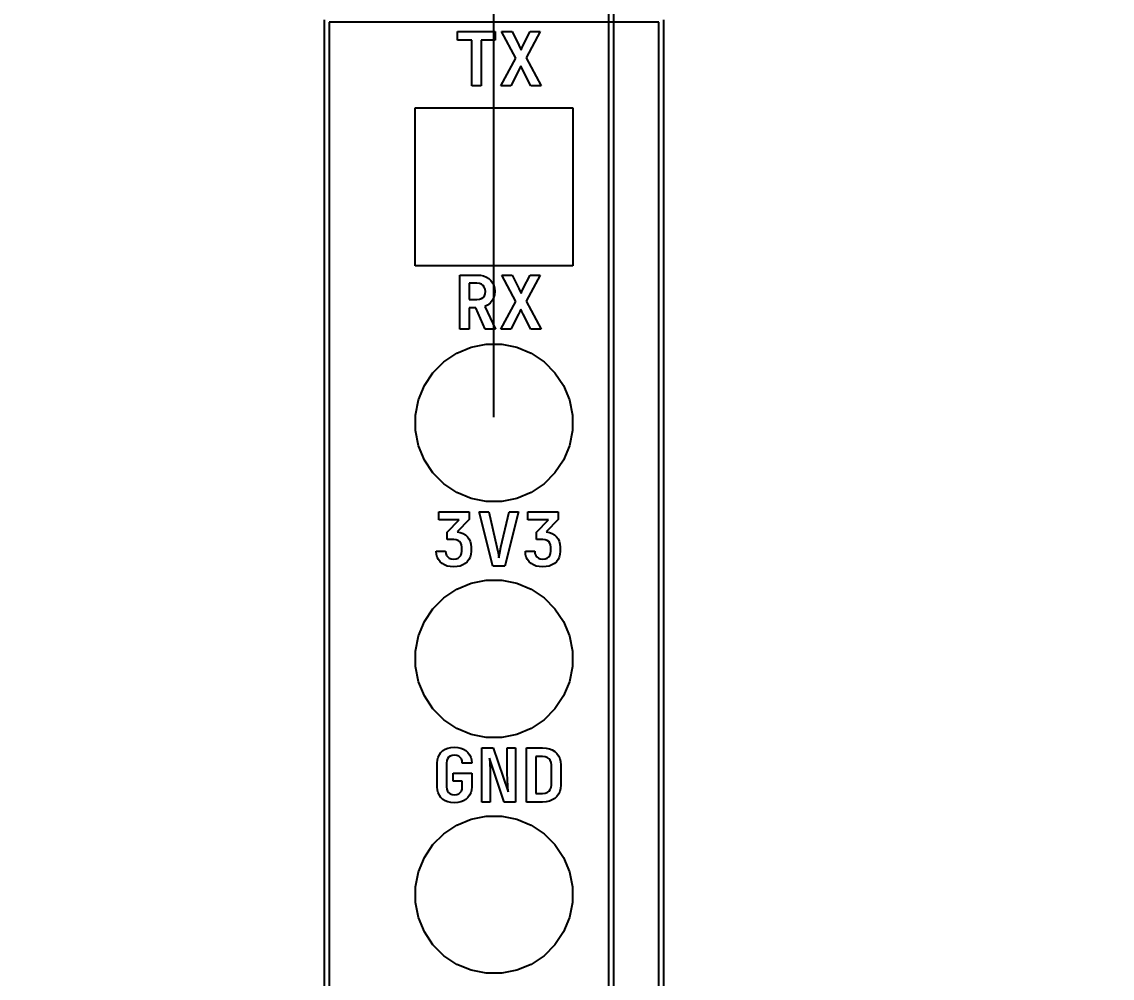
# Model space of a CAD drawing. Extents: x 76 to 193, y -170 to -23.
# Drawn here: x 158.69 to 170.43, y -65.48 to -55.19 of the extents above; entities that cross this region are included whole.
import ezdxf

# ---------------------------------------------------------------- set-up
doc = ezdxf.new("R2010")
doc.units = 0
doc.layers.get('0').update_dxf_attribs({"linetype": 'CONTINUOUS'})
doc.layers.get('Defpoints').update_dxf_attribs({"linetype": 'CONTINUOUS'})
doc.layers.add('BLACK', color=7, linetype='CONTINUOUS')
doc.dimstyles.get("Standard").update_dxf_attribs({"dimtxt": 3, "dimasz": 3, "dimexe": 0.18, "dimexo": 0.0625, "dimgap": 0.09, "dimtad": 0, "dimtih": 1, "dimtoh": 1, "dimzin": 0, "dimdsep": 46, "dimtxsty": 'Standard', "dimcen": 0.09, "dimclrd": 3, "dimclre": 3, "dimclrt": 3, "dimadec": 0, "dimazin": 0, "dimtfac": 1, "dimtofl": 0, "dimtmove": 0, "dimatfit": 3, "dimfxl": 1, "dimtolj": 1, "dimtzin": 0, "dimarcsym": 0})

# ---------------------------------------------------------------- blocks, each defined once
blk = doc.blocks.new('*D4')
at = {"color": 3, "linetype": 'Continuous', "lineweight": -2, "transparency": 16777216}
for p, q in [((163.081, -49.708), (176.105, -49.708)), ((175.925, -52.708), (175.925, -103.414)), ((175.925, -157.299), (175.925, -106.594)), ((163.067, -160.299), (176.105, -160.299))]:
    blk.add_line(p, q, dxfattribs=at)
at = {"color": 3, "linetype": 'Continuous', "transparency": 16777216}
for points in [[(175.425, -52.708), (176.425, -52.708), (175.925, -49.708)], [(175.425, -157.299), (176.425, -157.299), (175.925, -160.299)]]:
    blk.add_solid(points, dxfattribs=at)
at = {"layer": 'Defpoints', "color": 0, "linetype": 'Continuous', "transparency": 16777216}
for p in [(163.018, -49.708), (163.005, -160.299), (175.925, -160.299)]:
    blk.add_point(p, dxfattribs=at)
at = {"color": 3, "linetype": 'Continuous', "transparency": 16777216, "insert": (175.925, -105.004), "char_height": 3, "attachment_point": 5}
blk.add_mtext('\\A1;110.59', dxfattribs=at)
blk = doc.blocks.new('*D9')
at = {"color": 3, "linetype": 'Continuous', "lineweight": -2, "transparency": 16777216}
for p, q in [((133.325, -59.443), (133.325, -29.513)), ((163.773, -59.443), (163.773, -29.513)), ((136.325, -29.693), (142.709, -29.693)), ((160.773, -29.693), (154.389, -29.693))]:
    blk.add_line(p, q, dxfattribs=at)
at = {"color": 3, "linetype": 'Continuous', "transparency": 16777216}
for points in [[(136.325, -29.193), (136.325, -30.193), (133.325, -29.693)], [(160.773, -29.193), (160.773, -30.193), (163.773, -29.693)]]:
    blk.add_solid(points, dxfattribs=at)
at = {"layer": 'Defpoints', "color": 0, "linetype": 'Continuous', "transparency": 16777216}
for p in [(163.773, -29.693), (133.325, -59.506), (163.773, -59.506)]:
    blk.add_point(p, dxfattribs=at)
at = {"color": 3, "linetype": 'Continuous', "transparency": 16777216, "insert": (148.549, -29.693), "char_height": 3, "attachment_point": 5}
blk.add_mtext('\\A1;30.45', dxfattribs=at)
blk = doc.blocks.new('*D10')
at = {"color": 3, "linetype": 'Continuous', "lineweight": -2, "transparency": 16777216}
for p, q in [((162.339, -52.416), (172.444, -52.416)), ((172.264, -55.416), (172.264, -103.602)), ((172.264, -154.968), (172.264, -106.782)), ((162.373, -157.968), (172.444, -157.968))]:
    blk.add_line(p, q, dxfattribs=at)
at = {"color": 3, "linetype": 'Continuous', "transparency": 16777216}
for points in [[(171.764, -55.416), (172.764, -55.416), (172.264, -52.416)], [(171.764, -154.968), (172.764, -154.968), (172.264, -157.968)]]:
    blk.add_solid(points, dxfattribs=at)
at = {"layer": 'Defpoints', "color": 0, "linetype": 'Continuous', "transparency": 16777216}
for p in [(162.276, -52.416), (172.264, -52.416), (162.31, -157.968)]:
    blk.add_point(p, dxfattribs=at)
at = {"color": 3, "linetype": 'Continuous', "transparency": 16777216, "insert": (172.264, -105.192), "char_height": 3, "attachment_point": 5}
blk.add_mtext('\\A1;105.55', dxfattribs=at)

msp = doc.modelspace()

# ---------------------------------------------------------------- linework, layer by layer
at = {"layer": 'BLACK', "linetype": 'Continuous'}
for p, q in [((165.0115, -158.241999), (165.0115, -51.75159)), ((165.0615, -51.75159), (165.0615, -158.242)), ((161.948, -96.86557), (161.948, -55.166778)), ((165.598, -55.16557), (165.598, -96.86557)), ((161.998, -55.19057), (161.998, -96.84057)), ((165.548, -55.19057), (161.998, -55.19057)), ((163.380893, -55.386837), (163.380893, -55.294083)), ((163.380893, -55.294083), (163.78705, -55.294083)), ((163.78705, -55.294083), (163.78705, -55.386837)), ((164.007629, -55.578731), (163.855691, -55.294083)), ((163.855691, -55.294083), (163.967638, -55.294083)), ((163.967638, -55.294083), (164.041199, -55.440402)), ((164.088379, -55.440402), (164.162742, -55.294083)), ((164.271479, -55.294083), (164.119541, -55.576323)), ((164.162742, -55.294083), (164.271479, -55.294083)), ((165.548, -96.84057), (165.548, -55.19057)), ((163.533599, -55.386837), (163.380893, -55.386837)), ((163.533599, -55.877757), (163.533599, -55.386837)), ((163.78705, -55.386837), (163.634344, -55.386837)), ((163.634344, -55.386837), (163.634344, -55.877757)), ((164.041199, -55.440402), (164.055576, -55.471181)), ((164.055576, -55.471181), (164.065173, -55.493968)), ((164.065173, -55.493968), (164.073966, -55.471181)), ((164.073966, -55.471181), (164.088379, -55.440402)), ((163.846129, -55.877757), (164.007629, -55.578731)), ((164.119541, -55.576323), (164.281075, -55.877757)), ((164.037988, -55.716257), (163.954866, -55.877757)), ((164.052401, -55.685095), (164.037988, -55.716257)), ((164.061997, -55.661086), (164.052401, -55.685095)), ((164.071977, -55.685478), (164.061997, -55.661086)), ((164.086773, -55.716257), (164.071977, -55.685478)), ((164.169128, -55.877757), (164.086773, -55.716257)), ((163.634344, -55.877757), (163.533599, -55.877757)), ((163.954866, -55.877757), (163.846129, -55.877757)), ((164.281075, -55.877757), (164.169128, -55.877757)), ((162.923, -57.81557), (162.923, -56.11557)), ((162.923, -56.11557), (164.623, -56.11557)), ((164.623, -56.11557), (164.623, -57.81557)), ((164.623, -57.81557), (162.923, -57.81557)), ((163.405254, -58.178591), (163.405254, -57.914741)), ((163.405254, -57.914741), (163.589959, -57.914741)), ((163.589959, -58.002714), (163.505196, -58.002714)), ((163.505196, -58.002714), (163.505196, -58.178591)), ((163.589959, -57.914741), (163.628392, -57.917313)), ((163.616698, -58.005592), (163.589959, -58.002714)), ((163.638304, -58.013669), (163.616698, -58.005592)), ((163.628392, -57.917313), (163.661847, -57.924642)), ((163.661847, -57.924642), (163.691089, -57.936341)), ((163.691089, -57.936341), (163.717784, -57.952832)), ((163.717784, -57.952832), (163.73988, -57.972876)), ((163.73988, -57.972876), (163.757845, -57.996712)), ((163.757845, -57.996712), (163.770953, -58.023492)), ((164.008016, -58.199389), (163.856078, -57.914741)), ((163.856078, -57.914741), (163.968025, -57.914741)), ((163.968025, -57.914741), (164.041586, -58.06106)), ((164.088766, -58.06106), (164.163129, -57.914741)), ((164.271866, -57.914741), (164.119928, -58.196981)), ((164.163129, -57.914741), (164.271866, -57.914741)), ((163.655913, -58.026688), (163.638304, -58.013669)), ((163.669197, -58.044056), (163.655913, -58.026688)), ((163.677394, -58.065275), (163.669197, -58.044056)), ((163.669328, -58.13855), (163.677416, -58.117622)), ((163.680306, -58.091455), (163.677394, -58.065275)), ((163.677416, -58.117622), (163.680306, -58.091455)), ((163.770953, -58.023492), (163.779039, -58.053754)), ((163.781854, -58.088245), (163.778471, -58.126269)), ((163.779039, -58.053754), (163.781854, -58.088245)), ((164.041586, -58.06106), (164.055963, -58.091839)), ((164.055963, -58.091839), (164.06556, -58.114626)), ((164.06556, -58.114626), (164.074353, -58.091839)), ((164.074353, -58.091839), (164.088766, -58.06106)), ((163.405254, -58.498415), (163.405254, -58.178591)), ((163.505196, -58.178591), (163.589959, -58.178591)), ((163.589959, -58.178591), (163.617294, -58.175768)), ((163.617294, -58.175768), (163.63899, -58.167919)), ((163.63899, -58.167919), (163.656297, -58.15542)), ((163.656297, -58.15542), (163.669328, -58.13855)), ((163.704831, -58.237008), (163.67392, -58.252152)), ((163.73088, -58.2165), (163.704831, -58.237008)), ((163.752645, -58.190211), (163.73088, -58.2165)), ((163.768682, -58.159982), (163.752645, -58.190211)), ((163.778471, -58.126269), (163.768682, -58.159982)), ((163.846516, -58.498415), (164.008016, -58.199389)), ((164.119928, -58.196981), (164.281462, -58.498415)), ((163.57635, -58.266564), (163.505196, -58.266564)), ((163.505196, -58.266564), (163.505196, -58.498415)), ((163.677898, -58.498415), (163.57635, -58.266564)), ((163.67392, -58.252152), (163.789845, -58.498415)), ((164.038375, -58.336915), (163.955253, -58.498415)), ((164.052788, -58.305753), (164.038375, -58.336915)), ((164.062384, -58.281744), (164.052788, -58.305753)), ((164.072364, -58.306136), (164.062384, -58.281744)), ((164.08716, -58.336915), (164.072364, -58.306136)), ((164.169515, -58.498415), (164.08716, -58.336915)), ((163.505196, -58.498415), (163.405254, -58.498415)), ((163.789845, -58.498415), (163.677898, -58.498415)), ((163.955253, -58.498415), (163.846516, -58.498415)), ((164.281462, -58.498415), (164.169515, -58.498415)), ((163.372313, -58.755937), (163.526258, -58.692171)), ((163.526258, -58.692171), (163.689685, -58.659663)), ((163.689685, -58.659663), (163.856315, -58.659663)), ((163.856315, -58.659663), (164.019742, -58.692171)), ((164.019742, -58.692171), (164.173687, -58.755937)), ((163.233766, -58.848511), (163.372313, -58.755937)), ((164.173687, -58.755937), (164.312234, -58.848511)), ((163.115941, -58.966336), (163.233766, -58.848511)), ((164.312234, -58.848511), (164.430059, -58.966336)), ((163.023367, -59.104883), (163.115941, -58.966336)), ((164.430059, -58.966336), (164.522633, -59.104883)), ((162.959601, -59.258828), (163.023367, -59.104883)), ((164.522633, -59.104883), (164.586399, -59.258828)), ((162.927093, -59.422255), (162.959601, -59.258828)), ((164.586399, -59.258828), (164.618907, -59.422255)), ((162.927093, -59.588885), (162.927093, -59.422255)), ((164.618907, -59.422255), (164.618907, -59.588885)), ((162.959601, -59.752312), (162.927093, -59.588885)), ((164.618907, -59.588885), (164.586399, -59.752312)), ((163.023367, -59.906257), (162.959601, -59.752312)), ((164.586399, -59.752312), (164.522633, -59.906257)), ((163.115941, -60.044804), (163.023367, -59.906257)), ((164.522633, -59.906257), (164.430059, -60.044804)), ((163.233766, -60.162629), (163.115941, -60.044804)), ((164.430059, -60.044804), (164.312234, -60.162629)), ((163.372313, -60.255203), (163.233766, -60.162629)), ((164.312234, -60.162629), (164.173687, -60.255203)), ((163.526258, -60.318969), (163.372313, -60.255203)), ((163.689685, -60.351477), (163.526258, -60.318969)), ((163.856315, -60.351477), (163.689685, -60.351477)), ((164.019742, -60.318969), (163.856315, -60.351477)), ((164.173687, -60.255203), (164.019742, -60.318969)), ((163.178061, -60.550306), (163.178061, -60.464741)), ((163.178061, -60.464741), (163.505876, -60.464741)), ((163.505876, -60.464741), (163.505876, -60.547096)), ((163.759222, -61.048415), (163.6121, -60.464741)), ((163.6121, -60.464741), (163.71602, -60.464741)), ((163.71602, -60.464741), (163.803994, -60.845319)), ((163.847963, -60.844516), (163.935099, -60.464741)), ((164.035844, -60.464741), (163.888722, -61.048415)), ((163.935099, -60.464741), (164.035844, -60.464741)), ((164.137287, -60.550306), (164.137287, -60.464741)), ((164.137287, -60.464741), (164.465102, -60.464741)), ((164.465102, -60.464741), (164.465102, -60.547096)), ((163.399547, -60.550306), (163.178061, -60.550306)), ((163.270815, -60.681411), (163.399547, -60.550306)), ((163.505876, -60.547096), (163.375538, -60.677433)), ((164.358774, -60.550306), (164.137287, -60.550306)), ((164.230041, -60.681411), (164.358774, -60.550306)), ((164.465102, -60.547096), (164.334765, -60.677433)), ((163.270815, -60.761393), (163.270815, -60.681411)), ((163.375538, -60.677433), (163.410116, -60.684753)), ((163.410116, -60.684753), (163.439621, -60.696222)), ((163.439621, -60.696222), (163.464813, -60.711616)), ((164.230041, -60.761393), (164.230041, -60.681411)), ((164.334765, -60.677433), (164.369343, -60.684753)), ((164.369343, -60.684753), (164.398847, -60.696222)), ((164.398847, -60.696222), (164.42404, -60.711616)), ((163.33956, -60.761393), (163.270815, -60.761393)), ((163.365902, -60.764085), (163.33956, -60.761393)), ((163.386683, -60.771543), (163.365902, -60.764085)), ((163.403141, -60.783378), (163.386683, -60.771543)), ((163.415486, -60.799375), (163.403141, -60.783378)), ((163.423174, -60.819365), (163.415486, -60.799375)), ((163.425928, -60.844516), (163.423174, -60.819365)), ((163.464813, -60.711616), (163.486264, -60.730999)), ((163.486264, -60.730999), (163.503631, -60.754065)), ((163.503631, -60.754065), (163.516171, -60.780251)), ((163.516171, -60.780251), (163.523953, -60.810144)), ((163.523953, -60.810144), (163.526674, -60.844516)), ((164.298787, -60.761393), (164.230041, -60.761393)), ((164.325128, -60.764085), (164.298787, -60.761393)), ((164.345909, -60.771543), (164.325128, -60.764085)), ((164.362368, -60.783378), (164.345909, -60.771543)), ((164.374713, -60.799375), (164.362368, -60.783378)), ((164.3824, -60.819365), (164.374713, -60.799375)), ((164.385155, -60.844516), (164.3824, -60.819365)), ((164.42404, -60.711616), (164.445491, -60.730999)), ((164.445491, -60.730999), (164.462858, -60.754065)), ((164.462858, -60.754065), (164.475397, -60.780251)), ((164.475397, -60.780251), (164.483179, -60.810144)), ((164.483179, -60.810144), (164.4859, -60.844516)), ((163.154397, -60.921967), (163.151679, -60.88852)), ((163.151679, -60.88852), (163.252424, -60.88852)), ((163.162202, -60.951307), (163.154397, -60.921967)), ((163.252424, -60.88852), (163.255179, -60.913671)), ((163.255179, -60.913671), (163.262867, -60.933661)), ((163.262867, -60.933661), (163.275212, -60.949658)), ((163.403525, -60.949274), (163.415698, -60.933069)), ((163.415698, -60.933069), (163.423242, -60.913169)), ((163.423242, -60.913169), (163.425928, -60.88852)), ((163.425928, -60.88852), (163.425928, -60.844516)), ((163.523952, -60.921966), (163.516135, -60.951305)), ((163.526674, -60.88852), (163.523952, -60.921966)), ((163.526674, -60.844516), (163.526674, -60.88852)), ((163.803994, -60.845319), (163.817568, -60.905689)), ((163.817568, -60.905689), (163.827165, -60.957266)), ((163.827165, -60.957266), (163.835959, -60.905689)), ((163.835959, -60.905689), (163.847963, -60.844516)), ((164.113623, -60.921967), (164.110906, -60.88852)), ((164.110906, -60.88852), (164.211651, -60.88852)), ((164.121429, -60.951307), (164.113623, -60.921967)), ((164.211651, -60.88852), (164.214406, -60.913671)), ((164.214406, -60.913671), (164.222093, -60.933661)), ((164.222093, -60.933661), (164.234438, -60.949658)), ((164.362752, -60.949274), (164.374925, -60.933069)), ((164.374925, -60.933069), (164.382468, -60.913169)), ((164.382468, -60.913169), (164.385155, -60.88852)), ((164.385155, -60.88852), (164.385155, -60.844516)), ((164.483179, -60.921966), (164.475362, -60.951305)), ((164.4859, -60.88852), (164.483179, -60.921966)), ((164.4859, -60.844516), (164.4859, -60.88852)), ((163.17485, -60.977261), (163.162202, -60.951307)), ((163.19227, -61.000307), (163.17485, -60.977261)), ((163.213825, -61.019693), (163.19227, -61.000307)), ((163.240001, -61.035642), (163.213825, -61.019693)), ((163.268687, -61.046896), (163.240001, -61.035642)), ((163.301369, -61.053938), (163.268687, -61.046896)), ((163.275212, -60.949658), (163.291685, -60.96146)), ((163.291685, -60.96146), (163.312697, -60.968934)), ((163.338758, -61.056406), (163.301369, -61.053938)), ((163.312697, -60.968934), (163.33956, -60.971643)), ((163.376146, -61.053944), (163.338758, -61.056406)), ((163.33956, -60.971643), (163.366409, -60.968883)), ((163.366409, -60.968883), (163.387276, -60.961281)), ((163.408964, -61.046908), (163.376146, -61.053944)), ((163.387276, -60.961281), (163.403525, -60.949274)), ((163.437898, -61.035642), (163.408964, -61.046908)), ((163.464363, -61.019665), (163.437898, -61.035642)), ((163.486046, -61.000276), (163.464363, -61.019665)), ((163.503468, -60.977261), (163.486046, -61.000276)), ((163.516135, -60.951305), (163.503468, -60.977261)), ((163.888722, -61.048415), (163.759222, -61.048415)), ((164.134077, -60.977261), (164.121429, -60.951307)), ((164.151496, -61.000307), (164.134077, -60.977261)), ((164.173051, -61.019693), (164.151496, -61.000307)), ((164.199228, -61.035642), (164.173051, -61.019693)), ((164.227914, -61.046896), (164.199228, -61.035642)), ((164.260596, -61.053938), (164.227914, -61.046896)), ((164.234438, -60.949658), (164.250912, -60.96146)), ((164.250912, -60.96146), (164.271924, -60.968934)), ((164.297984, -61.056406), (164.260596, -61.053938)), ((164.271924, -60.968934), (164.298787, -60.971643)), ((164.335373, -61.053944), (164.297984, -61.056406)), ((164.298787, -60.971643), (164.325635, -60.968883)), ((164.325635, -60.968883), (164.346503, -60.961281)), ((164.368191, -61.046908), (164.335373, -61.053944)), ((164.346503, -60.961281), (164.362752, -60.949274)), ((164.397124, -61.035642), (164.368191, -61.046908)), ((164.423589, -61.019665), (164.397124, -61.035642)), ((164.445273, -61.000276), (164.423589, -61.019665)), ((164.462694, -60.977261), (164.445273, -61.000276)), ((164.475362, -60.951305), (164.462694, -60.977261)), ((163.372313, -61.295937), (163.526258, -61.232171)), ((163.526258, -61.232171), (163.689685, -61.199663)), ((163.689685, -61.199663), (163.856315, -61.199663)), ((163.856315, -61.199663), (164.019742, -61.232171)), ((164.019742, -61.232171), (164.173687, -61.295937)), ((163.115941, -61.506336), (163.233766, -61.388511)), ((163.233766, -61.388511), (163.372313, -61.295937)), ((164.173687, -61.295937), (164.312234, -61.388511)), ((164.312234, -61.388511), (164.430059, -61.506336)), ((163.023367, -61.644883), (163.115941, -61.506336)), ((164.430059, -61.506336), (164.522633, -61.644883)), ((162.959601, -61.798828), (163.023367, -61.644883)), ((164.522633, -61.644883), (164.586399, -61.798828)), ((162.927093, -61.962255), (162.959601, -61.798828)), ((164.586399, -61.798828), (164.618907, -61.962255)), ((162.927093, -62.128885), (162.927093, -61.962255)), ((164.618907, -61.962255), (164.618907, -62.128885)), ((162.959601, -62.292312), (162.927093, -62.128885)), ((164.618907, -62.128885), (164.586399, -62.292312)), ((163.023367, -62.446257), (162.959601, -62.292312)), ((164.586399, -62.292312), (164.522633, -62.446257)), ((163.115941, -62.584804), (163.023367, -62.446257)), ((164.522633, -62.446257), (164.430059, -62.584804)), ((163.233766, -62.702629), (163.115941, -62.584804)), ((164.430059, -62.584804), (164.312234, -62.702629)), ((163.372313, -62.795203), (163.233766, -62.702629)), ((164.312234, -62.702629), (164.173687, -62.795203)), ((163.526258, -62.858969), (163.372313, -62.795203)), ((164.173687, -62.795203), (164.019742, -62.858969)), ((163.689685, -62.891477), (163.526258, -62.858969)), ((163.856315, -62.891477), (163.689685, -62.891477)), ((164.019742, -62.858969), (163.856315, -62.891477)), ((163.184865, -63.077918), (163.202085, -63.054072)), ((163.202085, -63.054072), (163.223384, -63.034171)), ((163.223384, -63.034171), (163.249214, -63.017931)), ((163.249214, -63.017931), (163.277655, -63.006456)), ((163.277655, -63.006456), (163.310185, -62.999271)), ((163.310185, -62.999271), (163.347552, -62.996749)), ((163.347552, -62.996749), (163.384375, -62.999259)), ((163.384375, -62.999259), (163.416653, -63.006433)), ((163.416653, -63.006433), (163.445086, -63.017931)), ((163.445086, -63.017931), (163.470963, -63.034159)), ((163.470963, -63.034159), (163.492407, -63.054061)), ((163.492407, -63.054061), (163.509854, -63.077918)), ((163.641692, -63.588415), (163.641692, -63.004741)), ((163.641692, -63.004741), (163.764003, -63.004741)), ((163.764003, -63.004741), (163.926305, -63.476468)), ((163.915138, -63.281398), (163.915138, -63.004741)), ((163.915138, -63.004741), (164.006287, -63.004741)), ((164.006287, -63.004741), (164.006287, -63.588415)), ((164.123678, -63.496463), (164.123678, -63.004741)), ((164.123678, -63.004741), (164.297182, -63.004741)), ((164.297182, -63.004741), (164.336096, -63.007444)), ((164.336096, -63.007444), (164.370083, -63.015163)), ((164.370083, -63.015163), (164.399916, -63.027528)), ((164.399916, -63.027528), (164.427021, -63.044897)), ((164.427021, -63.044897), (164.449386, -63.065996)), ((163.162078, -63.169451), (163.164761, -63.134892)), ((163.162078, -63.423704), (163.162078, -63.169451)), ((163.164761, -63.134892), (163.172451, -63.104624)), ((163.172451, -63.104624), (163.184865, -63.077918)), ((163.26478, -63.142384), (163.262021, -63.168648)), ((163.262021, -63.168648), (163.262021, -63.423704)), ((163.272376, -63.122053), (163.26478, -63.142384)), ((163.284389, -63.106289), (163.272376, -63.122053)), ((163.300582, -63.094689), (163.284389, -63.106289)), ((163.32121, -63.087347), (163.300582, -63.094689)), ((163.347552, -63.084688), (163.32121, -63.087347)), ((163.373876, -63.087402), (163.347552, -63.084688)), ((163.394359, -63.094883), (163.373876, -63.087402)), ((163.41033, -63.106707), (163.394359, -63.094883)), ((163.422135, -63.122675), (163.41033, -63.106707)), ((163.429605, -63.143147), (163.422135, -63.122675)), ((163.432314, -63.169451), (163.429605, -63.143147)), ((163.53306, -63.169451), (163.432314, -63.169451)), ((163.509854, -63.077918), (163.522506, -63.104649)), ((163.522506, -63.104649), (163.530332, -63.134915)), ((163.530332, -63.134915), (163.53306, -63.169451)), ((163.883941, -63.588415), (163.723244, -63.116688)), ((163.723244, -63.116688), (163.727222, -63.172661)), ((163.727222, -63.172661), (163.731235, -63.239836)), ((164.297182, -63.096692), (164.223621, -63.096692)), ((164.223621, -63.096692), (164.223621, -63.496463)), ((164.32502, -63.099624), (164.297182, -63.096692)), ((164.347561, -63.107852), (164.32502, -63.099624)), ((164.365962, -63.121085), (164.347561, -63.107852)), ((164.379922, -63.138815), (164.365962, -63.121085)), ((164.388501, -63.160422), (164.379922, -63.138815)), ((164.391541, -63.187038), (164.388501, -63.160422)), ((164.449386, -63.065996), (164.467475, -63.091109)), ((164.467475, -63.091109), (164.480566, -63.119185)), ((164.480566, -63.119185), (164.488663, -63.150911)), ((164.488663, -63.150911), (164.491484, -63.187038)), ((163.333174, -63.364555), (163.333174, -63.278187)), ((163.333174, -63.278187), (163.53306, -63.278187)), ((163.53306, -63.278187), (163.53306, -63.423704)), ((163.731235, -63.239836), (163.73284, -63.302964)), ((163.917127, -63.345362), (163.915138, -63.281398)), ((164.391541, -63.405314), (164.391541, -63.187038)), ((164.491484, -63.187038), (164.491484, -63.405314)), ((163.432314, -63.364555), (163.333174, -63.364555)), ((163.432314, -63.423704), (163.432314, -63.364555)), ((163.73284, -63.302964), (163.73284, -63.588415)), ((163.921524, -63.416132), (163.917127, -63.345362)), ((164.388481, -63.43247), (164.391541, -63.405314)), ((164.491484, -63.405314), (164.488671, -63.441445)), ((163.16476, -63.458263), (163.162078, -63.423704)), ((163.17245, -63.488544), (163.16476, -63.458263)), ((163.184865, -63.515272), (163.17245, -63.488544)), ((163.202083, -63.539096), (163.184865, -63.515272)), ((163.262021, -63.423704), (163.264761, -63.450008)), ((163.264761, -63.450008), (163.272347, -63.470648)), ((163.272347, -63.470648), (163.284389, -63.486901)), ((163.284389, -63.486901), (163.300643, -63.498946)), ((163.300643, -63.498946), (163.321272, -63.50653)), ((163.321272, -63.50653), (163.347552, -63.50927)), ((163.347552, -63.50927), (163.373847, -63.50652)), ((163.373847, -63.50652), (163.394331, -63.498928)), ((163.394331, -63.498928), (163.41033, -63.486901)), ((163.41033, -63.486901), (163.42215, -63.470678)), ((163.42215, -63.470678), (163.429614, -63.450039)), ((163.429614, -63.450039), (163.432314, -63.423704)), ((163.509854, -63.515272), (163.49241, -63.539108)), ((163.522507, -63.488519), (163.509854, -63.515272)), ((163.530332, -63.45824), (163.522507, -63.488519)), ((163.53306, -63.423704), (163.530332, -63.45824)), ((163.926305, -63.476468), (163.921524, -63.416132)), ((164.123678, -63.588415), (164.123678, -63.496463)), ((164.223621, -63.496463), (164.297182, -63.496463)), ((164.297182, -63.496463), (164.32502, -63.493531)), ((164.32502, -63.493531), (164.347561, -63.485304)), ((164.347561, -63.485304), (164.365962, -63.472071)), ((164.365962, -63.472071), (164.379884, -63.454323)), ((164.379884, -63.454323), (164.388481, -63.43247)), ((164.467475, -63.501663), (164.449362, -63.527015)), ((164.48058, -63.47332), (164.467475, -63.501663)), ((164.488671, -63.441445), (164.48058, -63.47332)), ((163.223381, -63.558986), (163.202083, -63.539096)), ((163.249214, -63.575224), (163.223381, -63.558986)), ((163.277655, -63.586699), (163.249214, -63.575224)), ((163.310185, -63.593884), (163.277655, -63.586699)), ((163.347552, -63.596406), (163.310185, -63.593884)), ((163.384375, -63.593896), (163.347552, -63.596406)), ((163.416653, -63.586723), (163.384375, -63.593896)), ((163.445086, -63.575224), (163.416653, -63.586723)), ((163.470966, -63.558999), (163.445086, -63.575224)), ((163.49241, -63.539108), (163.470966, -63.558999)), ((163.73284, -63.588415), (163.641692, -63.588415)), ((164.006287, -63.588415), (163.883941, -63.588415)), ((164.297182, -63.588415), (164.123678, -63.588415)), ((164.336096, -63.585711), (164.297182, -63.588415)), ((164.370083, -63.577992), (164.336096, -63.585711)), ((164.399916, -63.565627), (164.370083, -63.577992)), ((164.426994, -63.548236), (164.399916, -63.565627)), ((164.449362, -63.527015), (164.426994, -63.548236)), ((163.526258, -63.772171), (163.689685, -63.739663)), ((163.689685, -63.739663), (163.856315, -63.739663)), ((163.856315, -63.739663), (164.019742, -63.772171)), ((163.233766, -63.928511), (163.372313, -63.835937)), ((163.372313, -63.835937), (163.526258, -63.772171)), ((164.019742, -63.772171), (164.173687, -63.835937)), ((164.173687, -63.835937), (164.312234, -63.928511)), ((163.115941, -64.046336), (163.233766, -63.928511)), ((164.312234, -63.928511), (164.430059, -64.046336)), ((163.023367, -64.184883), (163.115941, -64.046336)), ((164.430059, -64.046336), (164.522633, -64.184883)), ((162.959601, -64.338828), (163.023367, -64.184883)), ((164.522633, -64.184883), (164.586399, -64.338828)), ((162.927093, -64.502255), (162.959601, -64.338828)), ((164.586399, -64.338828), (164.618907, -64.502255)), ((162.927093, -64.668885), (162.927093, -64.502255)), ((164.618907, -64.502255), (164.618907, -64.668885)), ((162.959601, -64.832312), (162.927093, -64.668885)), ((164.618907, -64.668885), (164.586399, -64.832312)), ((163.023367, -64.986257), (162.959601, -64.832312)), ((164.586399, -64.832312), (164.522633, -64.986257)), ((163.115941, -65.124804), (163.023367, -64.986257)), ((164.522633, -64.986257), (164.430059, -65.124804)), ((163.233766, -65.242629), (163.115941, -65.124804)), ((164.430059, -65.124804), (164.312234, -65.242629)), ((163.372313, -65.335203), (163.233766, -65.242629)), ((164.312234, -65.242629), (164.173687, -65.335203)), ((163.526258, -65.398969), (163.372313, -65.335203)), ((163.689685, -65.431477), (163.526258, -65.398969)), ((164.019742, -65.398969), (163.856315, -65.431477)), ((164.173687, -65.335203), (164.019742, -65.398969)), ((163.856315, -65.431477), (163.689685, -65.431477))]:
    msp.add_line(p, q, dxfattribs=at)

# ---------------------------------------------------------------- dimensions: what is measured, and where the dimension line sits
at = {"linetype": 'Continuous'}
dim = msp.add_linear_dim(base=(163.773, -29.693263), p1=(133.3245, -59.50557), p2=(163.773, -59.50557), dimstyle='Standard', dxfattribs=at)
dim.commit()
dim.dimension.update_dxf_attribs({"geometry": '*D9', "text_midpoint": (148.54875, -29.693263)})
for base, p1, p2, picture, middle in [((175.925265, -160.299), (163.01811, -49.7082), (163.004501, -160.299), '*D4', (175.925265, -105.0036)), ((172.26394, -52.41557), (162.310201, -157.96797), (162.276001, -52.41557), '*D10', (172.26394, -105.19177))]:
    dim = msp.add_linear_dim(base=base, p1=p1, p2=p2, angle=90, dimstyle='Standard', dxfattribs=at)
    dim.commit()
    dim.dimension.update_dxf_attribs({"geometry": picture, "text_midpoint": middle})

doc.saveas('drawing.dxf')
